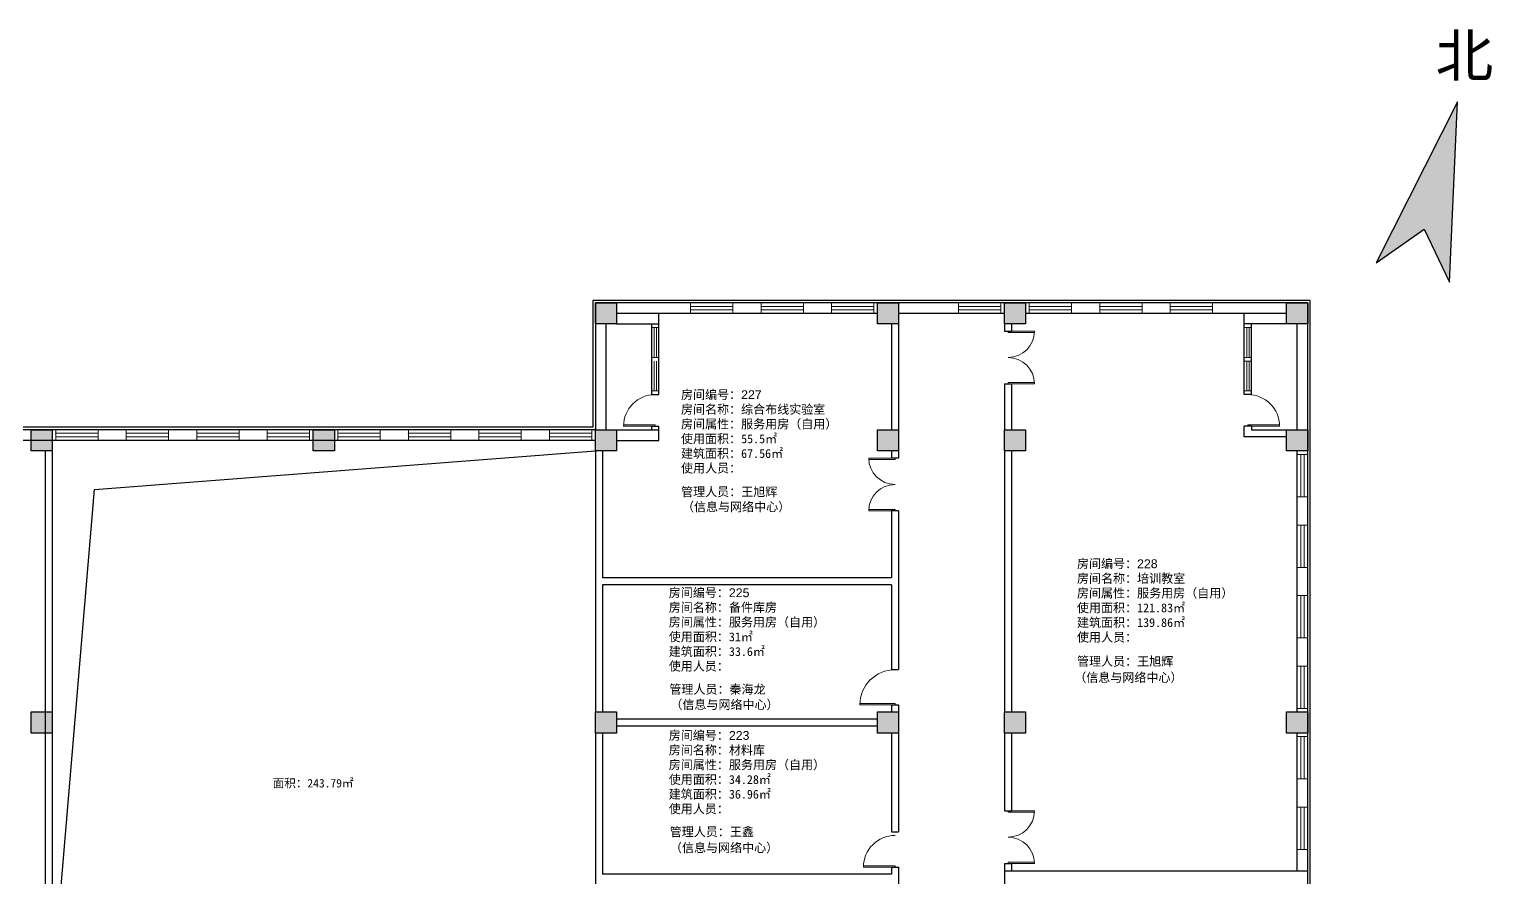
# Model space of a CAD drawing. Header units: millimetres. Extents: x -1373492 to -1246082, y 965766 to 1020355.
# Drawn here: x -1287547 to -1246082, y 996299 to 1020355 of the extents above; entities that cross this region are included whole.
import ezdxf

# ---------------------------------------------------------------- set-up
doc = ezdxf.new("R2010")
doc.units = ezdxf.units.MM
doc.header["$LTSCALE"] = 1000
doc.linetypes.add('CONTINOUS', pattern=[0])
for name, color, linetype in [('填充', 7, 'Continuous'), ('柱子', 5, 'Continuous'), ('管理人员', 2, 'Continuous')]:
    doc.layers.add(name, color=color, linetype=linetype)
for name, color, linetype, lineweight in [('墙线', 30, 'Continuous', 30), ('文字', 7, 'Continuous', 30), ('窗户', 131, 'Continuous', 15), ('门线', 154, 'CONTINOUS', 15)]:
    doc.layers.add(name, color=color, linetype=linetype, lineweight=lineweight)
doc.styles.get("Standard").update_dxf_attribs({"font": 'arial.ttf'})

msp = doc.modelspace()

# ---------------------------------------------------------------- hatches: boundary and pattern name
h = msp.add_hatch(color=256)
h.dxf.hatch_style = 1
h.paths.add_polyline_path([(-1247052, 1018293), (-1249356, 1013728), (-1247995, 1014685), (-1247276, 1013184)])
at = {"layer": '填充'}
h = msp.add_hatch(color=256, dxfattribs=at)
h.dxf.hatch_style = 1
h.paths.add_polyline_path([(-1270897, 1012599), (-1271497, 1012599), (-1271497, 1011999), (-1270897, 1011999)])
h = msp.add_hatch(color=256, dxfattribs=at)
h.dxf.hatch_style = 1
h.paths.add_polyline_path([(-1262897, 1012599), (-1263497, 1012599), (-1263497, 1011999), (-1262897, 1011999)])
h = msp.add_hatch(color=256, dxfattribs=at)
h.dxf.hatch_style = 1
h.paths.add_polyline_path([(-1259297, 1012599), (-1259897, 1012599), (-1259897, 1011999), (-1259297, 1011999)])
h = msp.add_hatch(color=256, dxfattribs=at)
h.dxf.hatch_style = 1
h.paths.add_polyline_path([(-1251297, 1012599), (-1251897, 1012599), (-1251897, 1011999), (-1251297, 1011999)])
h = msp.add_hatch(color=256, dxfattribs=at)
h.dxf.hatch_style = 1
h.paths.add_polyline_path([(-1286897, 1008999), (-1287497, 1008999), (-1287497, 1008399), (-1286897, 1008399)])
h = msp.add_hatch(color=256, dxfattribs=at)
h.dxf.hatch_style = 1
h.paths.add_polyline_path([(-1278897, 1008999), (-1279497, 1008999), (-1279497, 1008399), (-1278897, 1008399)])
h = msp.add_hatch(color=256, dxfattribs=at)
h.dxf.hatch_style = 1
h.paths.add_polyline_path([(-1270897, 1008999), (-1271497, 1008999), (-1271497, 1008399), (-1270897, 1008399)])
h = msp.add_hatch(color=256, dxfattribs=at)
h.dxf.hatch_style = 1
h.paths.add_polyline_path([(-1262897, 1008999), (-1263497, 1008999), (-1263497, 1008399), (-1262897, 1008399)])
h = msp.add_hatch(color=256, dxfattribs=at)
h.dxf.hatch_style = 1
h.paths.add_polyline_path([(-1259297, 1008999), (-1259897, 1008999), (-1259897, 1008399), (-1259297, 1008399)])
h = msp.add_hatch(color=256, dxfattribs=at)
h.dxf.hatch_style = 1
h.paths.add_polyline_path([(-1251297, 1008999), (-1251897, 1008999), (-1251897, 1008399), (-1251297, 1008399)])
h = msp.add_hatch(color=256, dxfattribs=at)
h.dxf.hatch_style = 1
h.paths.add_polyline_path([(-1286897, 1000999), (-1287497, 1000999), (-1287497, 1000399), (-1286897, 1000399)])
h = msp.add_hatch(color=256, dxfattribs=at)
h.dxf.hatch_style = 1
h.paths.add_polyline_path([(-1270897, 1000999), (-1271497, 1000999), (-1271497, 1000399), (-1270897, 1000399)])
h = msp.add_hatch(color=256, dxfattribs=at)
h.dxf.hatch_style = 1
h.paths.add_polyline_path([(-1262897, 1000999), (-1263497, 1000999), (-1263497, 1000399), (-1262897, 1000399)])
h = msp.add_hatch(color=256, dxfattribs=at)
h.dxf.hatch_style = 1
h.paths.add_polyline_path([(-1259297, 1000999), (-1259897, 1000999), (-1259897, 1000399), (-1259297, 1000399)])
h = msp.add_hatch(color=256, dxfattribs=at)
h.dxf.hatch_style = 1
h.paths.add_polyline_path([(-1251297, 1000999), (-1251897, 1000999), (-1251897, 1000399), (-1251297, 1000399)])

# ---------------------------------------------------------------- linework, layer by layer
for p, q in [((-1247052, 1018293), (-1249356, 1013728)), ((-1247276, 1013184), (-1247052, 1018293)), ((-1249356, 1013728), (-1247995, 1014685)), ((-1247995, 1014685), (-1247276, 1013184))]:
    msp.add_line(p, q)
at = {"layer": '墙线'}
for p, q in [((-1271567, 1012669), (-1271567, 1009069)), ((-1251227, 1012669), (-1271567, 1012669)), ((-1271197, 1012599), (-1271497, 1012599)), ((-1271497, 1012599), (-1271497, 1008999)), ((-1251297, 1012599), (-1271197, 1012599)), ((-1251297, 1012599), (-1271197, 1012599)), ((-1251297, 980799), (-1251297, 1012599)), ((-1251227, 980729), (-1251227, 1012669)), ((-1263497, 1012299), (-1270897, 1012299)), ((-1269697, 1009999), (-1269697, 1012299)), ((-1259897, 1012299), (-1262897, 1012299)), ((-1251897, 1012299), (-1259297, 1012299)), ((-1253097, 1009999), (-1253097, 1012299)), ((-1271197, 1011999), (-1271197, 1008999)), ((-1270897, 1011999), (-1269697, 1011999)), ((-1269897, 1009999), (-1269897, 1011999)), ((-1263097, 1011999), (-1263097, 1008999)), ((-1262897, 1011999), (-1262897, 1008999)), ((-1259897, 1011999), (-1259897, 1011799)), ((-1259897, 1011799), (-1259697, 1011799)), ((-1259697, 1011999), (-1259697, 1011799)), ((-1251897, 1011999), (-1253097, 1011999)), ((-1252897, 1009999), (-1252897, 1011999)), ((-1251597, 1008999), (-1251597, 1011999)), ((-1259897, 1010299), (-1259697, 1010299)), ((-1259897, 1010299), (-1259897, 1008999)), ((-1259697, 1010299), (-1259697, 1008999)), ((-1269897, 1009999), (-1269697, 1009999)), ((-1252897, 1009999), (-1253097, 1009999)), ((-1271567, 1009069), (-1303567, 1009069)), ((-1271497, 1008999), (-1303497, 1008999)), ((-1270897, 1008999), (-1269697, 1008999)), ((-1269897, 1008999), (-1269897, 1009099)), ((-1269897, 1009099), (-1269697, 1009099)), ((-1269697, 1008699), (-1269697, 1009099)), ((-1253097, 1008799), (-1253097, 1009099)), ((-1252897, 1009099), (-1253097, 1009099)), ((-1252897, 1009099), (-1252897, 1008999)), ((-1252897, 1008999), (-1251897, 1008999)), ((-1271497, 1008699), (-1302897, 1008699)), ((-1270897, 1008699), (-1269697, 1008699)), ((-1251897, 1008799), (-1253097, 1008799)), ((-1287097, 1008399), (-1287097, 992999)), ((-1286897, 1008399), (-1286897, 992999)), ((-1285700, 1007303), (-1271497, 1008399)), ((-1271497, 1008399), (-1271497, 1000999)), ((-1271297, 1008399), (-1271297, 1004799)), ((-1263097, 1008399), (-1263097, 1008199)), ((-1262897, 1008199), (-1263097, 1008199)), ((-1262897, 1008399), (-1262897, 1008199)), ((-1259897, 1008399), (-1259897, 1000999)), ((-1259697, 1008399), (-1259697, 1000999)), ((-1251597, 1000999), (-1251597, 1008399)), ((-1286897, 992999), (-1285700, 1007303)), ((-1262897, 1006699), (-1263097, 1006699)), ((-1263097, 1006699), (-1263097, 1004799)), ((-1262897, 1006699), (-1262897, 1002199)), ((-1263097, 1004799), (-1271297, 1004799)), ((-1263097, 1004599), (-1271297, 1004599)), ((-1271297, 1004599), (-1271297, 1000999)), ((-1263097, 1004599), (-1263097, 1002199)), ((-1263097, 1002199), (-1262897, 1002199)), ((-1263097, 1001199), (-1262897, 1001199)), ((-1263097, 1001199), (-1263097, 1000999)), ((-1262897, 1001199), (-1262897, 1000999)), ((-1263497, 1000799), (-1270897, 1000799)), ((-1263497, 1000599), (-1270897, 1000599)), ((-1271497, 1000399), (-1271497, 992999)), ((-1271297, 1000399), (-1271297, 996399)), ((-1263097, 1000399), (-1263097, 997599)), ((-1263097, 1000399), (-1263097, 997599)), ((-1262897, 1000399), (-1262897, 997599)), ((-1259897, 1000399), (-1259897, 998199)), ((-1259697, 1000399), (-1259697, 998199)), ((-1251597, 996499), (-1251597, 1000399)), ((-1259897, 998199), (-1259697, 998199)), ((-1263097, 997599), (-1262897, 997599)), ((-1263097, 996599), (-1262897, 996599)), ((-1263097, 996599), (-1263097, 996399)), ((-1262897, 996599), (-1262897, 996099)), ((-1259897, 996699), (-1259697, 996699)), ((-1259897, 996699), (-1259897, 995349)), ((-1259897, 996499), (-1251297, 996499)), ((-1259697, 996699), (-1259697, 996499)), ((-1263097, 996399), (-1271297, 996399))]:
    msp.add_line(p, q, dxfattribs=at)
at = {"layer": '柱子'}
for p, q in [((-1271497, 1012599), (-1270897, 1012599)), ((-1271497, 1011999), (-1271497, 1012599)), ((-1270897, 1012599), (-1270897, 1011999)), ((-1263497, 1012599), (-1262897, 1012599)), ((-1263497, 1011999), (-1263497, 1012599)), ((-1262897, 1012599), (-1262897, 1011999)), ((-1259897, 1012599), (-1259297, 1012599)), ((-1259897, 1011999), (-1259897, 1012599)), ((-1259297, 1012599), (-1259297, 1011999)), ((-1251897, 1012599), (-1251297, 1012599)), ((-1251897, 1011999), (-1251897, 1012599)), ((-1251297, 1012599), (-1251297, 1011999)), ((-1270897, 1011999), (-1271497, 1011999)), ((-1262897, 1011999), (-1263497, 1011999)), ((-1259297, 1011999), (-1259897, 1011999)), ((-1251297, 1011999), (-1251897, 1011999)), ((-1287497, 1008999), (-1286897, 1008999)), ((-1287497, 1008399), (-1287497, 1008999)), ((-1286897, 1008999), (-1286897, 1008399)), ((-1279497, 1008999), (-1278897, 1008999)), ((-1279497, 1008399), (-1279497, 1008999)), ((-1278897, 1008999), (-1278897, 1008399)), ((-1271497, 1008999), (-1270897, 1008999)), ((-1271497, 1008399), (-1271497, 1008999)), ((-1270897, 1008999), (-1270897, 1008399)), ((-1263497, 1008999), (-1262897, 1008999)), ((-1263497, 1008399), (-1263497, 1008999)), ((-1262897, 1008999), (-1262897, 1008399)), ((-1259897, 1008999), (-1259297, 1008999)), ((-1259897, 1008399), (-1259897, 1008999)), ((-1259297, 1008999), (-1259297, 1008399)), ((-1251897, 1008999), (-1251297, 1008999)), ((-1251897, 1008399), (-1251897, 1008999)), ((-1251297, 1008999), (-1251297, 1008399)), ((-1286897, 1008399), (-1287497, 1008399)), ((-1278897, 1008399), (-1279497, 1008399)), ((-1270897, 1008399), (-1271497, 1008399)), ((-1262897, 1008399), (-1263497, 1008399)), ((-1259297, 1008399), (-1259897, 1008399)), ((-1251297, 1008399), (-1251897, 1008399)), ((-1287497, 1000999), (-1286897, 1000999)), ((-1287497, 1000399), (-1287497, 1000999)), ((-1286897, 1000999), (-1286897, 1000399)), ((-1271497, 1000999), (-1270897, 1000999)), ((-1271497, 1000399), (-1271497, 1000999)), ((-1270897, 1000999), (-1270897, 1000399)), ((-1263497, 1000999), (-1262897, 1000999)), ((-1263497, 1000399), (-1263497, 1000999)), ((-1262897, 1000999), (-1262897, 1000399)), ((-1259897, 1000999), (-1259297, 1000999)), ((-1259897, 1000399), (-1259897, 1000999)), ((-1259297, 1000999), (-1259297, 1000399)), ((-1251897, 1000999), (-1251297, 1000999)), ((-1251897, 1000399), (-1251897, 1000999)), ((-1251297, 1000999), (-1251297, 1000399)), ((-1286897, 1000399), (-1287497, 1000399)), ((-1270897, 1000399), (-1271497, 1000399)), ((-1262897, 1000399), (-1263497, 1000399)), ((-1259297, 1000399), (-1259897, 1000399)), ((-1251297, 1000399), (-1251897, 1000399))]:
    msp.add_line(p, q, dxfattribs=at)
at = {"layer": '窗户'}
for p, q in [((-1268797, 1012299), (-1268797, 1012599)), ((-1267597, 1012599), (-1268797, 1012599)), ((-1267597, 1012299), (-1267597, 1012599)), ((-1266797, 1012299), (-1266797, 1012599)), ((-1266797, 1012599), (-1265597, 1012599)), ((-1265597, 1012299), (-1265597, 1012599)), ((-1264797, 1012299), (-1264797, 1012599)), ((-1264797, 1012599), (-1263597, 1012599)), ((-1263597, 1012599), (-1263597, 1012299)), ((-1261197, 1012299), (-1261197, 1012599)), ((-1261197, 1012599), (-1259997, 1012599)), ((-1259997, 1012599), (-1259997, 1012299)), ((-1259197, 1012299), (-1259197, 1012599)), ((-1259197, 1012599), (-1257997, 1012599)), ((-1257997, 1012299), (-1257997, 1012599)), ((-1257197, 1012299), (-1257197, 1012599)), ((-1257197, 1012599), (-1255997, 1012599)), ((-1255997, 1012299), (-1255997, 1012599)), ((-1255197, 1012299), (-1255197, 1012599)), ((-1255197, 1012599), (-1253997, 1012599)), ((-1253997, 1012299), (-1253997, 1012599)), ((-1267597, 1012499), (-1268797, 1012499)), ((-1267597, 1012399), (-1268797, 1012399)), ((-1267597, 1012299), (-1268797, 1012299)), ((-1266797, 1012499), (-1265597, 1012499)), ((-1266797, 1012399), (-1265597, 1012399)), ((-1266797, 1012299), (-1265597, 1012299)), ((-1264797, 1012499), (-1263597, 1012499)), ((-1264797, 1012399), (-1263597, 1012399)), ((-1264797, 1012299), (-1263597, 1012299)), ((-1261197, 1012499), (-1259997, 1012499)), ((-1261197, 1012399), (-1259997, 1012399)), ((-1261197, 1012299), (-1259997, 1012299)), ((-1259197, 1012499), (-1257997, 1012499)), ((-1259197, 1012399), (-1257997, 1012399)), ((-1259197, 1012299), (-1257997, 1012299)), ((-1257197, 1012499), (-1255997, 1012499)), ((-1257197, 1012399), (-1255997, 1012399)), ((-1257197, 1012299), (-1255997, 1012299)), ((-1255197, 1012499), (-1253997, 1012499)), ((-1255197, 1012399), (-1253997, 1012399)), ((-1255197, 1012299), (-1253997, 1012299)), ((-1269897, 1011899), (-1269697, 1011899)), ((-1269897, 1011049), (-1269897, 1011899)), ((-1269830, 1011899), (-1269830, 1011049)), ((-1269764, 1011899), (-1269764, 1011049)), ((-1269697, 1011899), (-1269697, 1011049)), ((-1253097, 1011899), (-1252897, 1011899)), ((-1253097, 1011049), (-1253097, 1011899)), ((-1253030, 1011899), (-1253030, 1011049)), ((-1252964, 1011899), (-1252964, 1011049)), ((-1252897, 1011899), (-1252897, 1011049)), ((-1269697, 1011049), (-1269897, 1011049)), ((-1269897, 1010099), (-1269897, 1010949)), ((-1269830, 1010949), (-1269830, 1010099)), ((-1269764, 1010949), (-1269764, 1010099)), ((-1269697, 1010949), (-1269697, 1010099)), ((-1252897, 1011049), (-1253097, 1011049)), ((-1253097, 1010099), (-1253097, 1010949)), ((-1253097, 1010949), (-1252897, 1010949)), ((-1253030, 1010949), (-1253030, 1010099)), ((-1252964, 1010949), (-1252964, 1010099)), ((-1252897, 1010949), (-1252897, 1010099)), ((-1269697, 1010099), (-1269897, 1010099)), ((-1252897, 1010099), (-1253097, 1010099)), ((-1286797, 1008699), (-1286797, 1008999)), ((-1286797, 1008999), (-1285597, 1008999)), ((-1286797, 1008899), (-1285597, 1008899)), ((-1285597, 1008699), (-1285597, 1008999)), ((-1284797, 1008699), (-1284797, 1008999)), ((-1284797, 1008999), (-1283597, 1008999)), ((-1284797, 1008899), (-1283597, 1008899)), ((-1283597, 1008699), (-1283597, 1008999)), ((-1282797, 1008699), (-1282797, 1008999)), ((-1282797, 1008999), (-1281597, 1008999)), ((-1282797, 1008899), (-1281597, 1008899)), ((-1281597, 1008699), (-1281597, 1008999)), ((-1280797, 1008699), (-1280797, 1008999)), ((-1280797, 1008999), (-1279597, 1008999)), ((-1280797, 1008899), (-1279597, 1008899)), ((-1279597, 1008999), (-1279597, 1008699)), ((-1278797, 1008699), (-1278797, 1008999)), ((-1278797, 1008999), (-1277597, 1008999)), ((-1278797, 1008899), (-1277597, 1008899)), ((-1277597, 1008699), (-1277597, 1008999)), ((-1276797, 1008699), (-1276797, 1008999)), ((-1276797, 1008999), (-1275597, 1008999)), ((-1276797, 1008899), (-1275597, 1008899)), ((-1275597, 1008699), (-1275597, 1008999)), ((-1274797, 1008699), (-1274797, 1008999)), ((-1274797, 1008999), (-1273597, 1008999)), ((-1274797, 1008899), (-1273597, 1008899)), ((-1273597, 1008699), (-1273597, 1008999)), ((-1272797, 1008699), (-1272797, 1008999)), ((-1272797, 1008999), (-1271597, 1008999)), ((-1272797, 1008899), (-1271597, 1008899)), ((-1271597, 1008999), (-1271597, 1008699)), ((-1286797, 1008799), (-1285597, 1008799)), ((-1286797, 1008699), (-1285597, 1008699)), ((-1284797, 1008799), (-1283597, 1008799)), ((-1284797, 1008699), (-1283597, 1008699)), ((-1282797, 1008799), (-1281597, 1008799)), ((-1282797, 1008699), (-1281597, 1008699)), ((-1280797, 1008799), (-1279597, 1008799)), ((-1280797, 1008699), (-1279597, 1008699)), ((-1278797, 1008799), (-1277597, 1008799)), ((-1278797, 1008699), (-1277597, 1008699)), ((-1276797, 1008799), (-1275597, 1008799)), ((-1276797, 1008699), (-1275597, 1008699)), ((-1274797, 1008799), (-1273597, 1008799)), ((-1274797, 1008699), (-1273597, 1008699)), ((-1272797, 1008799), (-1271597, 1008799)), ((-1272797, 1008699), (-1271597, 1008699)), ((-1251297, 1008299), (-1251597, 1008299)), ((-1251597, 1007099), (-1251597, 1008299)), ((-1251497, 1007099), (-1251497, 1008299)), ((-1251397, 1007099), (-1251397, 1008299)), ((-1251297, 1007099), (-1251297, 1008299)), ((-1251297, 1007099), (-1251597, 1007099)), ((-1251297, 1006299), (-1251597, 1006299)), ((-1251597, 1005099), (-1251597, 1006299)), ((-1251497, 1005099), (-1251497, 1006299)), ((-1251397, 1005099), (-1251397, 1006299)), ((-1251297, 1005099), (-1251297, 1006299)), ((-1251297, 1005099), (-1251597, 1005099)), ((-1251297, 1004299), (-1251597, 1004299)), ((-1251597, 1003099), (-1251597, 1004299)), ((-1251497, 1003099), (-1251497, 1004299)), ((-1251397, 1003099), (-1251397, 1004299)), ((-1251297, 1003099), (-1251297, 1004299)), ((-1251297, 1003099), (-1251597, 1003099)), ((-1251297, 1002299), (-1251597, 1002299)), ((-1251597, 1001099), (-1251597, 1002299)), ((-1251497, 1001099), (-1251497, 1002299)), ((-1251397, 1001099), (-1251397, 1002299)), ((-1251297, 1001099), (-1251297, 1002299)), ((-1251297, 1001099), (-1251597, 1001099)), ((-1251297, 1000299), (-1251597, 1000299)), ((-1251597, 999099), (-1251597, 1000299)), ((-1251497, 999099), (-1251497, 1000299)), ((-1251397, 999099), (-1251397, 1000299)), ((-1251297, 999099), (-1251297, 1000299)), ((-1251297, 999099), (-1251597, 999099)), ((-1251297, 998299), (-1251597, 998299)), ((-1251597, 997099), (-1251597, 998299)), ((-1251497, 997099), (-1251497, 998299)), ((-1251397, 997099), (-1251397, 998299)), ((-1251297, 997099), (-1251297, 998299)), ((-1251297, 997099), (-1251597, 997099))]:
    msp.add_line(p, q, dxfattribs=at)
at = {"layer": '窗户', "color": 3}
for p in [(-1268797, 1012499), (-1259197, 1012499), (-1257197, 1012499), (-1286797, 1008899), (-1284797, 1008899), (-1278797, 1008899), (-1276797, 1008899)]:
    msp.add_point(p, dxfattribs=at)
at = {"layer": '门线'}
for p, q in [((-1259797, 1011759), (-1259797, 1011799)), ((-1259797, 1011799), (-1259047, 1011799)), ((-1259047, 1011759), (-1259797, 1011759)), ((-1259047, 1011799), (-1259047, 1011759)), ((-1259047, 1010339), (-1259797, 1010339)), ((-1259797, 1010339), (-1259797, 1010299)), ((-1259797, 1010299), (-1259047, 1010299)), ((-1259047, 1010299), (-1259047, 1010339)), ((-1270697, 1009099), (-1270697, 1009139)), ((-1270697, 1009139), (-1269797, 1009139)), ((-1269797, 1009099), (-1270697, 1009099)), ((-1269797, 1009139), (-1269797, 1009099)), ((-1252097, 1009139), (-1252997, 1009139)), ((-1252997, 1009139), (-1252997, 1009099)), ((-1252997, 1009099), (-1252097, 1009099)), ((-1252097, 1009099), (-1252097, 1009139)), ((-1263747, 1008199), (-1263747, 1008159)), ((-1262997, 1008199), (-1263747, 1008199)), ((-1263747, 1008159), (-1262997, 1008159)), ((-1262997, 1008159), (-1262997, 1008199)), ((-1263747, 1006699), (-1263747, 1006739)), ((-1263747, 1006739), (-1262997, 1006739)), ((-1262997, 1006699), (-1263747, 1006699)), ((-1262997, 1006739), (-1262997, 1006699)), ((-1263997, 1001199), (-1263997, 1001239)), ((-1263997, 1001239), (-1262997, 1001239)), ((-1262997, 1001199), (-1263997, 1001199)), ((-1262997, 1001239), (-1262997, 1001199)), ((-1259797, 998159), (-1259797, 998199)), ((-1259797, 998199), (-1259047, 998199)), ((-1259047, 998159), (-1259797, 998159)), ((-1259047, 998199), (-1259047, 998159)), ((-1263897, 996599), (-1263897, 996639)), ((-1263897, 996639), (-1262997, 996639)), ((-1262997, 996599), (-1263897, 996599)), ((-1262997, 996639), (-1262997, 996599)), ((-1259047, 996739), (-1259797, 996739)), ((-1259797, 996739), (-1259797, 996699)), ((-1259797, 996699), (-1259047, 996699)), ((-1259047, 996699), (-1259047, 996739))]:
    msp.add_line(p, q, dxfattribs=at)
for centre, radius, start, end in [((-1259797, 1011799), 750, 270, 0), ((-1259797, 1010299), 750, 0, 90), ((-1269797, 1009099), 900, 90, 180), ((-1252997, 1009099), 900, 0, 90), ((-1262997, 1008199), 750, 180, 270), ((-1262997, 1006699), 750, 90, 180), ((-1262997, 1001199), 1000, 90, 180), ((-1259797, 998199), 750, 270, 0), ((-1262997, 996599), 900, 90, 180), ((-1259797, 996699), 750, 0, 90)]:
    msp.add_arc(centre, radius, start, end, dxfattribs=at)

# ---------------------------------------------------------------- texts
at = {"layer": '文字', "attachment_point": 1}
for s, width, insert, char_height in [('{\\fSimSun|b0|i0|c134|p2;北}', 2182.3, (-1247676, 1020209), 1200), ('{\\fSimSun|b0|i0|c134|p2;房间编号：}227\\P{\\fSimSun|b0|i0|c134|p2;房间名称：综合布线实验室}\\P{\\fSimSun|b0|i0|c134|p2;房间属性：服务用房（自用）}\\P{\\fSimSun|b0|i0|c134|p2;使用面积：55.5\\fSimSun|b0|i0|c129|p2;㎡}\\P{\\fSimSun|b0|i0|c134|p2;建筑面积：67.56\\fSimSun|b0|i0|c129|p2;㎡\\fSimSun|b0|i0|c134|p2;\\P使用人员：}', 4871.68, (-1269069, 1010119), 250), ('{\\fSimSun|b0|i0|c134|p2;房间编号：}228\\P{\\fSimSun|b0|i0|c134|p2;房间名称：培训教室}\\P{\\fSimSun|b0|i0|c134|p2;房间属性：服务用房（自用）}\\P{\\fSimSun|b0|i0|c134|p2;使用面积：121.83\\fSimSun|b0|i0|c129|p2;㎡}\\P{\\fSimSun|b0|i0|c134|p2;建筑面积：139.86\\fSimSun|b0|i0|c129|p2;㎡\\fSimSun|b0|i0|c134|p2;\\P使用人员：}', 4913.95, (-1257842, 1005326), 250), ('{\\fSimSun|b0|i0|c134|p2;房间编号：}225\\P{\\fSimSun|b0|i0|c134|p2;房间名称：备件库房}\\P{\\fSimSun|b0|i0|c134|p2;房间属性：服务用房（自用）}\\P{\\fSimSun|b0|i0|c134|p2;使用面积：31\\fSimSun|b0|i0|c129|p2;㎡}\\P{\\fSimSun|b0|i0|c134|p2;建筑面积：33.6\\fSimSun|b0|i0|c129|p2;㎡\\fSimSun|b0|i0|c134|p2;\\P使用人员：}', 5431.39, (-1269415, 1004504), 250), ('{\\fSimSun|b0|i0|c134|p2;房间编号：}223\\P{\\fSimSun|b0|i0|c134|p2;房间名称：材料库}\\P{\\fSimSun|b0|i0|c134|p2;房间属性：服务用房（自用）}\\P{\\fSimSun|b0|i0|c134|p2;使用面积：34.28\\fSimSun|b0|i0|c129|p2;㎡}\\P{\\fSimSun|b0|i0|c134|p2;建筑面积：36.96\\fSimSun|b0|i0|c129|p2;㎡\\fSimSun|b0|i0|c134|p2;\\P使用人员：}', 5710.38, (-1269415, 1000459), 250), ('{\\fSimSun|b0|i0|c134|p2;面积：243.79\\fSimSun|b0|i0|c129|p2;㎡}', 3133.77, (-1280643, 999099), 240)]:
    msp.add_mtext_dynamic_manual_height_columns(s, width=width, gutter_width=12.5, heights=[0], dxfattribs=dict(at, insert=insert, char_height=char_height))
at = {"layer": '管理人员', "char_height": 250, "attachment_point": 1}
for s, width, insert in [('{\\fSimSun|b0|i0|c134|p2;管理人员：王旭辉}', 5441.36, (-1269065, 1007365)), ('{\\fSimSun|b0|i0|c134|p2;（信息与网络中心）}', 5172.28, (-1269040, 1006938)), ('{\\fSimSun|b0|i0|c134|p2;管理人员：王旭辉}', 5303.92, (-1257840, 1002558)), ('{\\fSimSun|b0|i0|c134|p2;（信息与网络中心）}', 6573.33, (-1257918, 1002100)), ('{\\fSimSun|b0|i0|c134|p2;管理人员：秦海龙}', 3670.68, (-1269398, 1001765)), ('{\\fSimSun|b0|i0|c134|p2;（信息与网络中心）}', 3849.62, (-1269370, 1001332)), ('{\\fSimSun|b0|i0|c134|p2;管理人员：王鑫}', 5029.8, (-1269387, 997725)), ('{\\fSimSun|b0|i0|c134|p2;（信息与网络中心）}', 5686.96, (-1269381, 997273))]:
    msp.add_mtext_dynamic_manual_height_columns(s, width=width, gutter_width=12.5, heights=[0], dxfattribs=dict(at, insert=insert))

doc.saveas('drawing.dxf')
